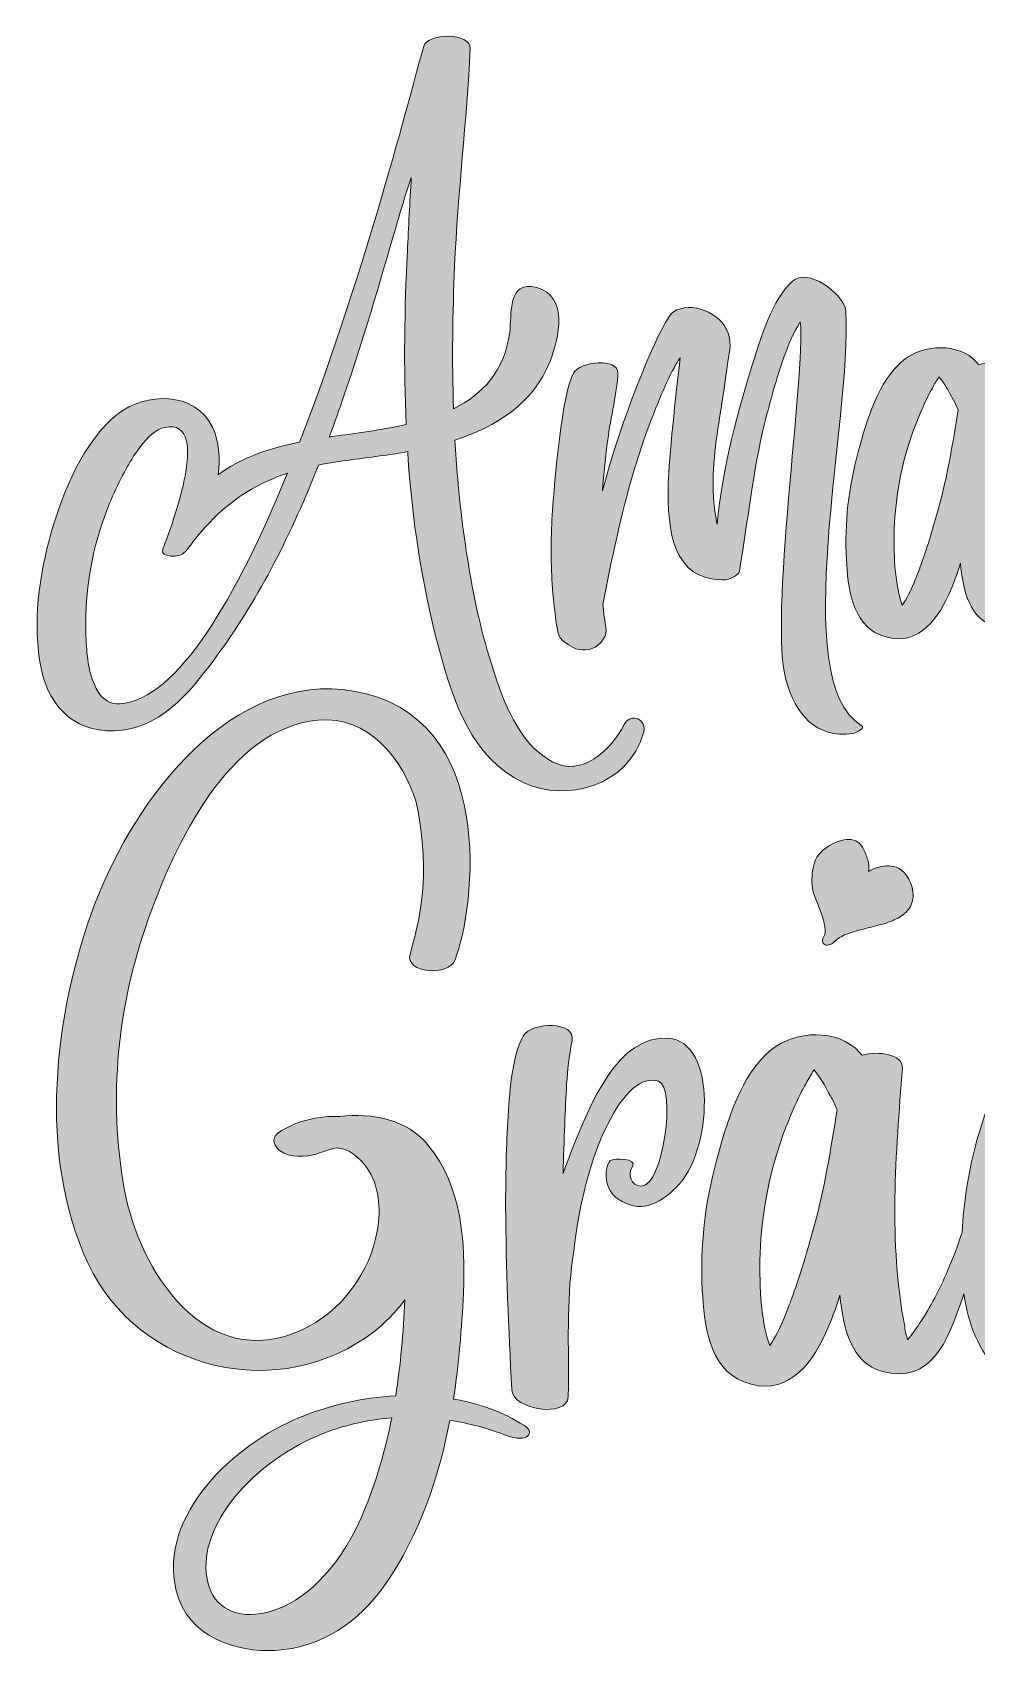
# Model space of a CAD drawing. Header units: inches. Extents: x 96 to 982, y -927 to -152.
# Drawn here: x 96 to 548, y -927 to -152 of the extents above; entities that cross this region are included whole.
import ezdxf

# ---------------------------------------------------------------- set-up
doc = ezdxf.new("R2010")
doc.units = ezdxf.units.IN
doc.header["$MEASUREMENT"] = 0
doc.layers.add('Layer 1', color=7, linetype='Continuous')

# ---------------------------------------------------------------- blocks, each defined once
blk = doc.blocks.new('block 2')
at = {"layer": 'Layer 1', "true_color": 0xffffff}
h = blk.add_hatch(color=7, dxfattribs=at)
h.dxf.hatch_style = 2
edge = h.paths.add_edge_path()
edge.add_spline(control_points=[(138.59, -485.78), (159.23, -483.34), (173.15, -464.9), (184.63, -449.27), (204.77, -421.79), (220.04, -390.78), (232.61, -358.91), (242.99, -356.83), (253.49, -355.73), (264, -354.27), (267.66, -353.78), (271.45, -353.17), (275.35, -352.44), (275.35, -352.68), (275.35, -352.92), (275.35, -353.17), (277.43, -384.79), (282.07, -416.3), (290.37, -446.95), (297.09, -471.61), (305.88, -499.45), (331.03, -510.93), (351.55, -520.33), (380.97, -512.64), (388.3, -487), (390.13, -480.89), (382.44, -476.86), (379.02, -483.09), (372.43, -495.3), (358.87, -508.49), (344.71, -500.92), (331.4, -493.84), (324.2, -479.06), (319.31, -465.63), (307.71, -433.76), (302.34, -398.96), (299.28, -365.26), (298.8, -359.15), (298.31, -353.05), (297.94, -346.94), (317.72, -340.59), (335.31, -329.6), (343.49, -309.21), (347.76, -298.34), (352.52, -277.95), (337.14, -273.92), (322.85, -270.26), (325.29, -286.74), (324.2, -295.41), (321.63, -314.09), (311.13, -325.08), (297.33, -331.92), (296.48, -309.09), (296.84, -286.38), (297.82, -263.54), (299.28, -228.87), (303.68, -194.19), (305.27, -159.51), (305.63, -151.82), (285, -152.06), (283.04, -158.41), (279.87, -168.67), (255.94, -264.64), (223.58, -347.92), (210.39, -350.61), (197.32, -354.64), (186.34, -362.21), (185.73, -362.69), (185.12, -363.18), (184.51, -363.55), (185.6, -355.73), (185.12, -347.67), (181.82, -340.71), (173.51, -323.38), (149.7, -323.99), (136.4, -334.49), (120.03, -347.55), (110.26, -371.61), (104.65, -391.14), (98.79, -411.66), (95.61, -434.86), (99.76, -456.11), (103.67, -475.89), (117.71, -488.34), (138.59, -485.78)], knot_values=[0, 0, 0, 0, 1, 1, 1, 2, 2, 2, 3, 3, 3, 4, 4, 4, 5, 5, 5, 6, 6, 6, 7, 7, 7, 8, 8, 8, 9, 9, 9, 10, 10, 10, 11, 11, 11, 12, 12, 12, 13, 13, 13, 14, 14, 14, 15, 15, 15, 16, 16, 16, 17, 17, 17, 18, 18, 18, 19, 19, 19, 20, 20, 20, 21, 21, 21, 22, 22, 22, 23, 23, 23, 24, 24, 24, 25, 25, 25, 26, 26, 26, 27, 27, 27, 28, 28, 28, 28], degree=3, periodic=1)
edge = h.paths.add_edge_path()
edge.add_spline(control_points=[(244.82, -325.7), (254.11, -299.08), (261.8, -271.85), (269.74, -244.86), (272.06, -236.92), (274.37, -229.11), (277.06, -221.29), (276.33, -233.14), (275.72, -244.98), (275.23, -256.71), (273.76, -284.3), (273.4, -311.9), (274.62, -339.49), (262.65, -342.18), (250.32, -343.65), (239.33, -345.23), (238.84, -345.23), (238.35, -345.35), (237.74, -345.48), (240.19, -338.88), (242.63, -332.29), (244.82, -325.7)], knot_values=[0, 0, 0, 0, 1, 1, 1, 2, 2, 2, 3, 3, 3, 4, 4, 4, 5, 5, 5, 6, 6, 6, 7, 7, 7, 7], degree=3, periodic=1)
edge = h.paths.add_edge_path()
edge.add_spline(control_points=[(128.7, -387.6), (131.88, -378.2), (135.78, -369.16), (140.55, -360.62), (142.74, -356.83), (150.56, -342.55), (158.98, -340.84), (183.04, -335.71), (160.21, -393.71), (158.01, -399.2), (156.3, -403.36), (166.8, -403.48), (168.51, -400.55), (169.36, -399.94), (170.83, -398.11), (172.54, -395.42), (182.92, -382.72), (193.17, -373.19), (208.8, -366.24), (211.73, -364.89), (214.67, -363.79), (217.72, -362.82), (193.54, -421.92), (165.21, -471.13), (137.49, -473.2), (133.46, -473.44), (129.07, -471.61), (126.14, -465.75), (122.23, -458.06), (121.62, -449.27), (121.25, -440.84), (120.52, -422.89), (123.09, -404.7), (128.7, -387.6)], knot_values=[0, 0, 0, 0, 1, 1, 1, 2, 2, 2, 3, 3, 3, 4, 4, 4, 5, 5, 5, 6, 6, 6, 7, 7, 7, 8, 8, 8, 9, 9, 9, 10, 10, 10, 11, 11, 11, 11], degree=3, periodic=1)
h = blk.add_hatch(color=7, dxfattribs=at)
h.dxf.hatch_style = 2
edge = h.paths.add_edge_path()
edge.add_spline(control_points=[(344.55, -415.93), (344.91, -422.16), (345.65, -428.27), (346.5, -434.37), (347.6, -441.7), (347.97, -442.55), (354.56, -446.21), (357.74, -448.05), (363.48, -447.68), (366.28, -445.24), (371.53, -440.48), (370.56, -438.89), (369.58, -432.17), (369.21, -429.97), (368.97, -427.78), (368.85, -425.58), (373, -404.21), (377.4, -382.96), (383.5, -362.21), (387.04, -350.36), (391.19, -338.64), (395.96, -327.28), (398.15, -322.15), (400.35, -316.9), (403.04, -312.14), (403.77, -310.8), (404.75, -309.09), (405.85, -307.38), (403.77, -325.33), (400.35, -356.1), (400.11, -367.46), (399.62, -391.39), (402.55, -413.37), (425.87, -413.86), (427.82, -413.86), (430.27, -413.37), (431.86, -412.15), (433.08, -411.54), (434.05, -410.68), (434.17, -409.71), (438.33, -385.89), (440.52, -362.08), (446.38, -338.52), (449.07, -328.02), (451.88, -317.51), (455.54, -307.26), (457.74, -301.03), (459.94, -295.66), (463.36, -290.41), (466.04, -314.58), (447.97, -434.13), (456.64, -462.09), (460.92, -477.96), (470.69, -489.81), (488.51, -487.37), (489.73, -487.12), (494.86, -484.8), (492.54, -483.46), (457.13, -461.84), (488.02, -337.42), (485.21, -285.28), (483.75, -276.12), (466.65, -264.4), (459.57, -270.87), (450.05, -279.42), (444.19, -298.83), (441.5, -307.26), (433.44, -332.66), (425.99, -360.13), (423.55, -387.24), (422.82, -383.94), (422.33, -380.4), (421.96, -376.98), (420.74, -362.45), (422.82, -347.92), (425.14, -333.51), (426.24, -326.18), (427.46, -318.98), (428.31, -311.65), (429.05, -305.55), (430.75, -301.76), (428.8, -295.78), (425.63, -285.77), (410.61, -280.27), (402.67, -285.52), (397.42, -289.06), (382.52, -324.47), (372.51, -357.44), (371.05, -362.08), (369.83, -366.6), (368.6, -371.24), (369.21, -363.06), (370.07, -354.88), (371.17, -346.58), (372.39, -336.93), (375.81, -322.64), (376.05, -314.83), (376.3, -307.62), (357.74, -309.09), (354.68, -314.95), (349.43, -323.38), (345.4, -368.19), (344.67, -380.64), (343.94, -392.37), (343.81, -404.21), (344.55, -415.93)], knot_values=[0, 0, 0, 0, 1, 1, 1, 2, 2, 2, 3, 3, 3, 4, 4, 4, 5, 5, 5, 6, 6, 6, 7, 7, 7, 8, 8, 8, 9, 9, 9, 10, 10, 10, 11, 11, 11, 12, 12, 12, 13, 13, 13, 14, 14, 14, 15, 15, 15, 16, 16, 16, 17, 17, 17, 18, 18, 18, 19, 19, 19, 20, 20, 20, 21, 21, 21, 22, 22, 22, 23, 23, 23, 24, 24, 24, 25, 25, 25, 26, 26, 26, 27, 27, 27, 28, 28, 28, 29, 29, 29, 30, 30, 30, 31, 31, 31, 32, 32, 32, 33, 33, 33, 34, 34, 34, 35, 35, 35, 35], degree=3, periodic=1)
h = blk.add_hatch(color=7, dxfattribs=at)
h.dxf.hatch_style = 2
edge = h.paths.add_edge_path()
edge.add_spline(control_points=[(871.5, -472.1), (871.13, -469.9), (867.59, -470.27), (866.25, -470.64), (835.36, -457.45), (858.92, -355.73), (864.42, -310.19), (865.39, -301.88), (866.13, -286.13), (862.1, -275.63), (860.51, -271.72), (848.42, -263.91), (843.05, -264.89), (834.14, -266.6), (828.4, -276.24), (824.49, -285.03), (817.65, -300.66), (811.06, -316.42), (805.93, -332.66), (800.31, -350.48), (796.53, -368.8), (792.25, -387.12), (792.13, -384.18), (791.89, -381.25), (791.76, -378.32), (790.66, -358.18), (790.66, -339.37), (792.01, -317.51), (792.5, -309.09), (776.5, -312.51), (774.79, -317.27), (771.25, -327.28), (767.83, -353.66), (767.95, -377.59), (767.97, -379.13), (768, -380.7), (768.03, -382.28), (762.49, -404.79), (752.64, -434.15), (740.61, -433.88), (734.26, -433.76), (731.58, -418.25), (730.84, -413.73), (728.03, -396.76), (729.86, -379.06), (730.47, -361.96), (730.72, -353.29), (732.19, -329.72), (731.82, -320.93), (731.82, -320.57), (731.82, -320.08), (731.82, -319.71), (737.07, -319.35), (739.27, -318.25), (739.15, -315.44), (739.02, -311.65), (730.72, -309.94), (720.22, -309.94), (709.72, -309.94), (701.17, -310.43), (701.17, -315.44), (701.17, -318.61), (705.2, -319.83), (709.47, -319.96), (709.47, -320.32), (709.35, -320.81), (709.35, -321.18), (709.35, -327.41), (708.38, -339.37), (708.13, -345.6), (708.02, -349.44), (707.88, -353.28), (707.75, -357.13), (707.67, -357.27), (707.59, -357.41), (707.54, -357.56), (701.31, -378.45), (691.42, -396.52), (680.18, -413.49), (670.66, -402.99), (657.47, -400.3), (644.89, -403.23), (646.73, -398.96), (648.44, -394.56), (649.9, -390.05), (657.11, -369.53), (663.46, -340.23), (654.91, -318.98), (647.21, -299.32), (624.5, -299.57), (610.46, -314.83), (604.36, -321.54), (592.14, -344.87), (592.14, -358.66), (592.14, -359.86), (592.74, -360.98), (593.58, -361.95), (591.08, -373.74), (587.59, -385.2), (582.76, -396.27), (579.58, -403.6), (576.04, -410.68), (571.52, -417.28), (570.18, -419.47), (568.59, -421.55), (566.88, -423.62), (566.39, -422.04), (565.91, -420.33), (565.78, -418.62), (559.19, -385.04), (562.24, -349.87), (564.81, -315.93), (565.17, -310.55), (555.65, -308.97), (548.69, -310.8), (548.32, -310.31), (548.08, -309.94), (547.71, -309.58), (539.16, -300.18), (522.31, -301.03), (512.91, -308.6), (500.58, -318.37), (494.96, -338.15), (491.05, -352.56), (486.54, -369.41), (484.46, -386.63), (485.44, -403.97), (486.17, -417.15), (487.76, -434.74), (501.92, -440.35), (518.04, -446.58), (528.3, -434.49), (534.28, -421.18), (536.48, -416.3), (538.43, -411.17), (540.02, -405.92), (541.24, -419.23), (544.78, -432.91), (556.75, -436.2), (576.41, -441.57), (582.88, -423.5), (588.13, -408.73), (593.23, -394.5), (596.68, -379.61), (599.13, -364.64), (599.45, -364.59), (599.74, -364.47), (599.96, -364.28), (599.96, -364.28), (613.39, -335.83), (621.08, -325.94), (623.04, -323.38), (627.43, -319.35), (630.49, -318.73), (633.78, -317.64), (636.23, -324.11), (636.71, -326.31), (638.67, -334.85), (638.67, -344.5), (637.93, -353.41), (636.35, -372.71), (630, -390.9), (621.94, -407.87), (618.15, -416.05), (613.76, -424.11), (609.24, -431.93), (605.7, -438.03), (599.23, -444.38), (601.55, -451.95), (603.14, -456.59), (611.19, -455.01), (613.88, -453.66), (620.72, -450.12), (625.48, -441.82), (629.63, -433.76), (634.27, -428.88), (638.91, -423.99), (644.77, -419.6), (651.98, -414.22), (657.72, -413.49), (663.7, -421.06), (665.9, -423.75), (667.61, -426.8), (668.83, -429.97), (661.26, -440.23), (653.56, -450.37), (645.99, -460.62), (633.66, -477.35), (622.3, -494.69), (612.17, -513.13), (606.92, -523.14), (601.79, -533.28), (598.01, -544.02), (595.08, -551.72), (591.9, -560.38), (593, -568.93), (594.95, -585.17), (610.34, -583.95), (620.96, -579.56), (637.32, -572.59), (651.24, -558.19), (661.75, -542.56), (673.35, -524.97), (681.53, -503.61), (686.66, -482.36), (691.3, -463.68), (695.81, -440.84), (686.53, -422.89), (685.8, -421.67), (685.19, -420.45), (684.58, -419.35), (692.83, -407.21), (700.45, -394.63), (706.96, -381.2), (706.95, -381.74), (706.92, -382.3), (706.91, -382.84), (706.3, -400.91), (704.59, -427.78), (720.83, -440.23), (724.86, -443.16), (729.5, -444.75), (734.14, -444.75), (751.79, -444.75), (762.36, -423.54), (768.95, -401.13), (770.09, -413.42), (772.61, -425.65), (778.46, -436.08), (781.02, -440.72), (792.86, -440.11), (794.08, -434.61), (800.55, -406.41), (807.76, -377.96), (815.33, -350.12), (819.12, -336.56), (823.14, -323.01), (828.64, -310.07), (831.2, -304.08), (833.77, -298.22), (837.31, -292.6), (838.04, -291.38), (839.26, -289.31), (840.61, -286.99), (840.61, -287.48), (840.61, -287.96), (840.73, -288.45), (841.1, -294.56), (841.1, -300.79), (841.1, -307.01), (824.37, -411.41), (825.1, -454.15), (837.43, -472.35), (843.17, -479.06), (851.96, -481.75), (860.63, -480.65), (865.64, -480.04), (872.36, -478.21), (871.5, -472.1)], knot_values=[0, 0, 0, 0, 1, 1, 1, 2, 2, 2, 3, 3, 3, 4, 4, 4, 5, 5, 5, 6, 6, 6, 7, 7, 7, 8, 8, 8, 9, 9, 9, 10, 10, 10, 11, 11, 11, 12, 12, 12, 13, 13, 13, 14, 14, 14, 15, 15, 15, 16, 16, 16, 17, 17, 17, 18, 18, 18, 19, 19, 19, 20, 20, 20, 21, 21, 21, 22, 22, 22, 23, 23, 23, 24, 24, 24, 25, 25, 25, 26, 26, 26, 27, 27, 27, 28, 28, 28, 29, 29, 29, 30, 30, 30, 31, 31, 31, 32, 32, 32, 33, 33, 33, 34, 34, 34, 35, 35, 35, 36, 36, 36, 37, 37, 37, 38, 38, 38, 39, 39, 39, 40, 40, 40, 41, 41, 41, 42, 42, 42, 43, 43, 43, 44, 44, 44, 45, 45, 45, 46, 46, 46, 47, 47, 47, 48, 48, 48, 49, 49, 49, 50, 50, 50, 51, 51, 51, 52, 52, 52, 53, 53, 53, 54, 54, 54, 55, 55, 55, 56, 56, 56, 57, 57, 57, 58, 58, 58, 59, 59, 59, 60, 60, 60, 61, 61, 61, 62, 62, 62, 63, 63, 63, 64, 64, 64, 65, 65, 65, 66, 66, 66, 67, 67, 67, 68, 68, 68, 69, 69, 69, 70, 70, 70, 71, 71, 71, 72, 72, 72, 73, 73, 73, 74, 74, 74, 75, 75, 75, 76, 76, 76, 77, 77, 77, 78, 78, 78, 79, 79, 79, 80, 80, 80, 81, 81, 81, 82, 82, 82, 83, 83, 83, 84, 84, 84, 85, 85, 85, 86, 86, 86, 86], degree=3, periodic=1)
edge = h.paths.add_edge_path()
edge.add_spline(control_points=[(529.52, -379.54), (527.08, -388.46), (524.51, -397.37), (521.34, -406.04), (519.99, -409.58), (516.45, -419.96), (512.18, -425.95), (510.71, -422.04), (509.86, -417.03), (509.61, -415.08), (508.51, -408.48), (508.27, -401.65), (508.27, -394.93), (508.27, -379.91), (510.47, -364.77), (514.86, -350.36), (516.82, -343.77), (519.26, -337.3), (522.19, -330.95), (523.53, -327.89), (525, -324.84), (526.59, -322.03), (527.56, -320.32), (528.54, -318.49), (529.76, -316.66), (530.49, -317.64), (531.35, -318.61), (531.96, -319.59), (533.79, -322.15), (535.14, -325.08), (536.72, -327.77), (537.58, -329.36), (538.31, -330.95), (538.92, -332.53), (536.36, -348.29), (533.91, -364.16), (529.52, -379.54)], knot_values=[0, 0, 0, 0, 1, 1, 1, 2, 2, 2, 3, 3, 3, 4, 4, 4, 5, 5, 5, 6, 6, 6, 7, 7, 7, 8, 8, 8, 9, 9, 9, 10, 10, 10, 11, 11, 11, 12, 12, 12, 12], degree=3, periodic=1)
edge = h.paths.add_edge_path()
edge.add_spline(control_points=[(610.34, -573.69), (590.68, -577.6), (607.65, -539.63), (611.44, -530.96), (625.36, -499.7), (645.26, -472.47), (665.29, -446.09), (667.24, -443.53), (669.07, -440.96), (670.9, -438.4), (671.39, -440.72), (671.64, -443.04), (671.64, -445.36), (673.22, -480.04), (644.16, -566.86), (610.34, -573.69)], knot_values=[0, 0, 0, 0, 1, 1, 1, 2, 2, 2, 3, 3, 3, 4, 4, 4, 5, 5, 5, 5], degree=3, periodic=1)
h = blk.add_hatch(color=7, dxfattribs=at)
h.dxf.hatch_style = 2
edge = h.paths.add_edge_path()
edge.add_spline(control_points=[(331.2, -818.62), (321.02, -811.98), (309.38, -808), (297.29, -805.94), (299.8, -789.14), (301.27, -772.04), (302.01, -755.24), (303.04, -730.91), (301.42, -704.38), (285.35, -684.63), (274.89, -671.81), (258.67, -669.01), (242.9, -670.63), (233.03, -670.33), (223.01, -672.54), (214.9, -677.41), (210.33, -680.06), (210.03, -683.6), (214.01, -686.99), (218.44, -690.53), (226.99, -690.09), (232, -688.46), (234.8, -687.58), (237.89, -686.4), (241.14, -685.66), (246.88, -685.81), (252.34, -690.38), (255.87, -695.39), (261.77, -703.79), (262.51, -714.85), (260.89, -724.72), (257.64, -744.92), (243.49, -764.23), (224.77, -772.78), (178.49, -794), (146.65, -744.48), (139.58, -705.27), (131.91, -662.37), (136.33, -617.27), (151.08, -576.29), (163.75, -540.92), (189.25, -485.05), (232.44, -480.93), (256.17, -478.57), (273.12, -499.5), (279.46, -520.28), (285.5, -549.91), (283.14, -569.96), (276.51, -592.95), (273.86, -602.24), (294.94, -603.71), (298.03, -595.75), (307.61, -570.69), (318.96, -479.01), (249.39, -467.07), (192.2, -457.2), (145.18, -516.75), (125.43, -569.22), (105.82, -621.25), (98.01, -689.2), (122.33, -741.09), (146.51, -792.82), (214.6, -808.45), (259.71, -773.22), (264.87, -769.09), (269.73, -764.08), (274.01, -758.48), (273.27, -774.1), (271.94, -789.43), (269.58, -804.32), (253.52, -805.2), (237.6, -809.04), (223.45, -814.78), (192.64, -827.31), (155.64, -861.21), (164.49, -897.62), (169.94, -920.03), (193.53, -927.25), (211.95, -926.22), (234.06, -924.89), (252.19, -912.51), (264.57, -894.67), (281.08, -870.65), (290.22, -843.82), (295.52, -816.11), (304.66, -817.44), (313.8, -819.94), (322.65, -823.33), (332.82, -827.17), (336.65, -822.01), (331.2, -818.62)], knot_values=[0, 0, 0, 0, 1, 1, 1, 2, 2, 2, 3, 3, 3, 4, 4, 4, 5, 5, 5, 6, 6, 6, 7, 7, 7, 8, 8, 8, 9, 9, 9, 10, 10, 10, 11, 11, 11, 12, 12, 12, 13, 13, 13, 14, 14, 14, 15, 15, 15, 16, 16, 16, 17, 17, 17, 18, 18, 18, 19, 19, 19, 20, 20, 20, 21, 21, 21, 22, 22, 22, 23, 23, 23, 24, 24, 24, 25, 25, 25, 26, 26, 26, 27, 27, 27, 28, 28, 28, 29, 29, 29, 30, 30, 30, 30], degree=3, periodic=1)
edge = h.paths.add_edge_path()
edge.add_spline(control_points=[(255.14, -857.68), (233.03, -913.1), (190.14, -918.7), (181.14, -897.92), (171.12, -874.92), (193.23, -842.64), (226.54, -826.13), (239.66, -819.65), (253.66, -815.96), (267.67, -814.93), (264.87, -829.23), (260.89, -843.53), (255.14, -857.68)], knot_values=[0, 0, 0, 0, 1, 1, 1, 2, 2, 2, 3, 3, 3, 4, 4, 4, 4], degree=3, periodic=1)
h = blk.add_hatch(color=7, dxfattribs=at)
h.dxf.hatch_style = 2
edge = h.paths.add_edge_path()
edge.add_spline(control_points=[(495.63, -547.87), (495.12, -545.96), (494.4, -544.13), (493.47, -542.34), (492.53, -540.56), (491.35, -539.37), (489.91, -538.76), (488.47, -538.15), (486.96, -537.93), (485.41, -538.09), (483.84, -538.26), (482.26, -538.66), (480.68, -539.33), (479.09, -539.99), (477.65, -540.77), (476.32, -541.62), (472.84, -543.86), (470.66, -546.76), (469.77, -550.35), (468.89, -553.92), (468.69, -557.6), (469.17, -561.37), (469.39, -562.67), (469.94, -564.41), (470.8, -566.59), (471.68, -568.79), (472.52, -571.04), (473.34, -573.37), (474.15, -575.69), (474.75, -577.88), (475.11, -579.96), (475.49, -582.04), (475.28, -583.66), (474.5, -584.81), (473.81, -585.8), (473.77, -586.75), (474.38, -587.7), (474.98, -588.64), (475.88, -588.9), (477.09, -588.5), (477.27, -588.41), (477.43, -588.35), (477.57, -588.31), (477.72, -588.27), (477.88, -588.21), (478.07, -588.13), (478.72, -587.96), (479.24, -587.63), (479.63, -587.09), (481.06, -585.6), (483.01, -584.37), (485.48, -583.43), (487.94, -582.48), (490.63, -581.65), (493.55, -580.95), (496.47, -580.24), (499.38, -579.5), (502.29, -578.71), (505.21, -577.92), (507.85, -576.9), (510.19, -575.67), (512.52, -574.44), (514.36, -572.86), (515.68, -570.89), (517, -568.93), (517.54, -566.4), (517.3, -563.27), (516.97, -560.23), (515.81, -557.41), (513.82, -554.81), (511.82, -552.21), (509.13, -550.84), (505.75, -550.7), (504.38, -550.64), (502.79, -550.85), (500.99, -551.32), (499.18, -551.79), (497.52, -552.5), (496.02, -553.45), (496.27, -551.62), (496.15, -549.77), (495.63, -547.87)], knot_values=[0, 0, 0, 0, 1, 1, 1, 2, 2, 2, 3, 3, 3, 4, 4, 4, 5, 5, 5, 6, 6, 6, 7, 7, 7, 8, 8, 8, 9, 9, 9, 10, 10, 10, 11, 11, 11, 12, 12, 12, 13, 13, 13, 14, 14, 14, 15, 15, 15, 16, 16, 16, 17, 17, 17, 18, 18, 18, 19, 19, 19, 20, 20, 20, 21, 21, 21, 22, 22, 22, 23, 23, 23, 24, 24, 24, 25, 25, 25, 26, 26, 26, 27, 27, 27, 27], degree=3, periodic=1)
h = blk.add_hatch(color=7, dxfattribs=at)
h.dxf.hatch_style = 2
edge = h.paths.add_edge_path()
edge.add_spline(control_points=[(766.96, -689.94), (764.16, -705.42), (751.04, -734.9), (747.06, -741.53), (737.77, -756.71), (723.48, -779.41), (704.46, -778.67), (682.65, -777.79), (675.87, -756.56), (674.39, -735.04), (675.57, -735.19), (676.75, -735.48), (677.93, -735.48), (695.17, -736.96), (707.7, -725.02), (715.96, -711.16), (728.93, -689.35), (750.75, -620.07), (705.35, -620.22), (665.11, -620.37), (648.89, -676.52), (647.12, -708.22), (646.72, -714.97), (646.46, -722.15), (646.63, -729.4), (620.38, -807.67), (583.98, -785.26), (578.28, -778.52), (569.73, -768.35), (568.84, -758.18), (568.26, -745.36), (566.93, -719.12), (570.32, -690.97), (581.23, -666.94), (583.58, -661.49), (586.24, -655.89), (589.77, -651.17), (594.64, -644.69), (594.64, -648.08), (597.14, -654.86), (602.45, -669.6), (599.06, -683.45), (599.36, -698.34), (599.36, -707.33), (622.79, -701.29), (624.12, -694.51), (625.74, -685.52), (629.87, -657.22), (619.4, -642.48), (610.11, -629.5), (590.66, -627.59), (577.25, -634.81), (559.85, -644.1), (551.89, -667.09), (547.18, -684.78), (543.67, -698.18), (541.57, -712.09), (540.85, -726), (538.83, -732.25), (536.55, -738.41), (533.9, -744.48), (530.07, -753.32), (525.79, -761.87), (520.34, -769.83), (518.72, -772.48), (516.8, -774.99), (514.74, -777.49), (514.15, -775.58), (513.56, -773.51), (513.41, -771.45), (505.45, -730.91), (509.13, -688.46), (512.23, -647.49), (512.67, -641), (501.18, -639.09), (492.78, -641.3), (492.33, -640.71), (492.04, -640.26), (491.6, -639.82), (481.28, -628.47), (460.94, -629.5), (449.59, -638.64), (434.7, -650.44), (427.92, -674.31), (423.2, -691.71), (417.75, -712.05), (415.24, -732.83), (416.42, -753.76), (417.31, -769.68), (419.22, -790.91), (436.32, -797.69), (455.78, -805.2), (468.16, -790.61), (475.38, -774.54), (478.03, -768.65), (480.39, -762.46), (482.31, -756.12), (483.78, -772.19), (488.06, -788.69), (502.5, -792.68), (526.23, -799.16), (534.05, -777.35), (540.38, -759.51), (540.85, -758.22), (541.25, -756.92), (541.69, -755.62), (543.65, -769.61), (548.63, -783.21), (559.11, -793.12), (570.46, -804.02), (590.96, -806.38), (606.14, -803.43), (624.06, -799.94), (639.31, -781), (649.21, -753.25), (650.4, -758.79), (652.05, -764.13), (654.35, -769.09), (663.04, -787.66), (681.62, -796.51), (701.52, -795.03), (722.59, -793.56), (740.57, -774.1), (752.51, -748.9), (761.95, -729.29), (770.5, -705.86), (774.18, -690.09), (775.51, -684.34), (767.99, -683.89), (766.96, -689.94)], knot_values=[0, 0, 0, 0, 1, 1, 1, 2, 2, 2, 3, 3, 3, 4, 4, 4, 5, 5, 5, 6, 6, 6, 7, 7, 7, 8, 8, 8, 9, 9, 9, 10, 10, 10, 11, 11, 11, 12, 12, 12, 13, 13, 13, 14, 14, 14, 15, 15, 15, 16, 16, 16, 17, 17, 17, 18, 18, 18, 19, 19, 19, 20, 20, 20, 21, 21, 21, 22, 22, 22, 23, 23, 23, 24, 24, 24, 25, 25, 25, 26, 26, 26, 27, 27, 27, 28, 28, 28, 29, 29, 29, 30, 30, 30, 31, 31, 31, 32, 32, 32, 33, 33, 33, 34, 34, 34, 35, 35, 35, 36, 36, 36, 37, 37, 37, 38, 38, 38, 39, 39, 39, 40, 40, 40, 41, 41, 41, 42, 42, 42, 43, 43, 43, 43], degree=3, periodic=1)
edge = h.paths.add_edge_path()
edge.add_spline(control_points=[(469.63, -724.28), (466.68, -735.04), (463.59, -745.8), (459.76, -756.27), (458.14, -760.54), (453.86, -773.07), (448.7, -780.29), (446.93, -775.58), (445.9, -769.53), (445.61, -767.17), (444.28, -759.21), (443.99, -750.96), (443.99, -742.85), (443.99, -724.72), (446.64, -706.45), (451.95, -689.05), (454.3, -681.09), (457.25, -673.28), (460.79, -665.62), (462.41, -661.93), (464.18, -658.25), (466.1, -654.86), (467.28, -652.79), (468.45, -650.58), (469.93, -648.37), (470.81, -649.55), (471.85, -650.73), (472.58, -651.91), (474.79, -655), (476.41, -658.54), (478.33, -661.79), (479.36, -663.7), (480.25, -665.62), (480.98, -667.53), (477.89, -686.55), (474.94, -705.71), (469.63, -724.28)], knot_values=[0, 0, 0, 0, 1, 1, 1, 2, 2, 2, 3, 3, 3, 4, 4, 4, 5, 5, 5, 6, 6, 6, 7, 7, 7, 8, 8, 8, 9, 9, 9, 10, 10, 10, 11, 11, 11, 12, 12, 12, 12], degree=3, periodic=1)
edge = h.paths.add_edge_path()
edge.add_spline(control_points=[(675.87, -694.8), (679.99, -652.79), (699.89, -627), (708.74, -632.16), (715.81, -636.14), (715.96, -649.99), (715.81, -656.77), (715.52, -674.46), (710.06, -692.15), (701.37, -707.63), (696.8, -715.59), (687.81, -731.06), (676.02, -725.17), (675.28, -724.87), (674.69, -724.43), (674.1, -723.99), (674.1, -712.05), (675.28, -701.14), (675.87, -694.8)], knot_values=[0, 0, 0, 0, 1, 1, 1, 2, 2, 2, 3, 3, 3, 4, 4, 4, 5, 5, 5, 6, 6, 6, 6], degree=3, periodic=1)
h = blk.add_hatch(color=7, dxfattribs=at)
h.dxf.hatch_style = 2
edge = h.paths.add_edge_path()
edge.add_spline(control_points=[(399.91, -633.19), (376.03, -631.86), (363.06, -663.41), (353.03, -689.2), (351.85, -692.15), (350.82, -694.95), (349.79, -697.9), (349.94, -690.09), (350.23, -682.13), (350.53, -674.46), (351.26, -660.9), (351.12, -649.55), (354.06, -634.37), (355.98, -624.94), (334.75, -625.23), (330.63, -632.16), (325.91, -640.26), (324.14, -657.22), (323.4, -670.33), (322.52, -684.78), (322.23, -699.52), (322.23, -713.96), (322.37, -743.15), (323.7, -772.19), (325.17, -801.37), (325.62, -811.25), (351.85, -814.93), (352.15, -804.91), (352.15, -803.58), (352.3, -802.11), (352.3, -800.78), (352.3, -800.78), (352.44, -800.78), (352.44, -800.78), (352.44, -800.04), (352.3, -799.01), (352.3, -798.13), (352.44, -777.64), (351.41, -754.94), (354.95, -735.34), (359.81, -686.99), (379.71, -648.08), (395.48, -653.83), (403.88, -656.92), (397.84, -703.65), (387.38, -703.94), (382.07, -704.09), (380.6, -698.19), (382.95, -694.66), (385.76, -690.53), (373.96, -690.67), (372.34, -691.71), (368.95, -696.13), (369.54, -705.86), (376.17, -710.28), (386.2, -717.06), (395.19, -713.37), (404.18, -704.38), (421.13, -687.73), (423.93, -634.52), (399.91, -633.19)], knot_values=[0, 0, 0, 0, 1, 1, 1, 2, 2, 2, 3, 3, 3, 4, 4, 4, 5, 5, 5, 6, 6, 6, 7, 7, 7, 8, 8, 8, 9, 9, 9, 10, 10, 10, 11, 11, 11, 12, 12, 12, 13, 13, 13, 14, 14, 14, 15, 15, 15, 16, 16, 16, 17, 17, 17, 18, 18, 18, 19, 19, 19, 20, 20, 20, 20], degree=3, periodic=1)
at = {"layer": 'Layer 1', "lineweight": 0}
for points, knots in [([(138.59, -485.78), (159.23, -483.34), (173.15, -464.9), (184.63, -449.27), (204.77, -421.79), (220.04, -390.78), (232.61, -358.91), (242.99, -356.83), (253.49, -355.73), (264, -354.27), (267.66, -353.78), (271.45, -353.17), (275.35, -352.44), (275.35, -352.68), (275.35, -352.92), (275.35, -353.17), (277.43, -384.79), (282.07, -416.3), (290.37, -446.95), (297.09, -471.61), (305.88, -499.45), (331.03, -510.93), (351.55, -520.33), (380.97, -512.64), (388.3, -487), (390.13, -480.89), (382.44, -476.86), (379.02, -483.09), (372.43, -495.3), (358.87, -508.49), (344.71, -500.92), (331.4, -493.84), (324.2, -479.06), (319.31, -465.63), (307.71, -433.76), (302.34, -398.96), (299.28, -365.26), (298.8, -359.15), (298.31, -353.05), (297.94, -346.94), (317.72, -340.59), (335.31, -329.6), (343.49, -309.21), (347.76, -298.34), (352.52, -277.95), (337.14, -273.92), (322.85, -270.26), (325.29, -286.74), (324.2, -295.41), (321.63, -314.09), (311.13, -325.08), (297.33, -331.92), (296.48, -309.09), (296.84, -286.38), (297.82, -263.54), (299.28, -228.87), (303.68, -194.19), (305.27, -159.51), (305.63, -151.82), (285, -152.06), (283.04, -158.41), (279.87, -168.67), (255.94, -264.64), (223.58, -347.92), (210.39, -350.61), (197.32, -354.64), (186.34, -362.21), (185.73, -362.69), (185.12, -363.18), (184.51, -363.55), (185.6, -355.73), (185.12, -347.67), (181.82, -340.71), (173.51, -323.38), (149.7, -323.99), (136.4, -334.49), (120.03, -347.55), (110.26, -371.61), (104.65, -391.14), (98.79, -411.66), (95.61, -434.86), (99.76, -456.11), (103.67, -475.89), (117.71, -488.34), (138.59, -485.78)], [0, 0, 0, 0, 1, 1, 1, 2, 2, 2, 3, 3, 3, 4, 4, 4, 5, 5, 5, 6, 6, 6, 7, 7, 7, 8, 8, 8, 9, 9, 9, 10, 10, 10, 11, 11, 11, 12, 12, 12, 13, 13, 13, 14, 14, 14, 15, 15, 15, 16, 16, 16, 17, 17, 17, 18, 18, 18, 19, 19, 19, 20, 20, 20, 21, 21, 21, 22, 22, 22, 23, 23, 23, 24, 24, 24, 25, 25, 25, 26, 26, 26, 27, 27, 27, 28, 28, 28, 28]), ([(244.82, -325.7), (254.11, -299.08), (261.8, -271.85), (269.74, -244.86), (272.06, -236.92), (274.37, -229.11), (277.06, -221.29), (276.33, -233.14), (275.72, -244.98), (275.23, -256.71), (273.76, -284.3), (273.4, -311.9), (274.62, -339.49), (262.65, -342.18), (250.32, -343.65), (239.33, -345.23), (238.84, -345.23), (238.35, -345.35), (237.74, -345.48), (240.19, -338.88), (242.63, -332.29), (244.82, -325.7)], [0, 0, 0, 0, 1, 1, 1, 2, 2, 2, 3, 3, 3, 4, 4, 4, 5, 5, 5, 6, 6, 6, 7, 7, 7, 7]), ([(344.55, -415.93), (344.91, -422.16), (345.65, -428.27), (346.5, -434.37), (347.6, -441.7), (347.97, -442.55), (354.56, -446.21), (357.74, -448.05), (363.48, -447.68), (366.28, -445.24), (371.53, -440.48), (370.56, -438.89), (369.58, -432.17), (369.21, -429.97), (368.97, -427.78), (368.85, -425.58), (373, -404.21), (377.4, -382.96), (383.5, -362.21), (387.04, -350.36), (391.19, -338.64), (395.96, -327.28), (398.15, -322.15), (400.35, -316.9), (403.04, -312.14), (403.77, -310.8), (404.75, -309.09), (405.85, -307.38), (403.77, -325.33), (400.35, -356.1), (400.11, -367.46), (399.62, -391.39), (402.55, -413.37), (425.87, -413.86), (427.82, -413.86), (430.27, -413.37), (431.86, -412.15), (433.08, -411.54), (434.05, -410.68), (434.17, -409.71), (438.33, -385.89), (440.52, -362.08), (446.38, -338.52), (449.07, -328.02), (451.88, -317.51), (455.54, -307.26), (457.74, -301.03), (459.94, -295.66), (463.36, -290.41), (466.04, -314.58), (447.97, -434.13), (456.64, -462.09), (460.92, -477.96), (470.69, -489.81), (488.51, -487.37), (489.73, -487.12), (494.86, -484.8), (492.54, -483.46), (457.13, -461.84), (488.02, -337.42), (485.21, -285.28), (483.75, -276.12), (466.65, -264.4), (459.57, -270.87), (450.05, -279.42), (444.19, -298.83), (441.5, -307.26), (433.44, -332.66), (425.99, -360.13), (423.55, -387.24), (422.82, -383.94), (422.33, -380.4), (421.96, -376.98), (420.74, -362.45), (422.82, -347.92), (425.14, -333.51), (426.24, -326.18), (427.46, -318.98), (428.31, -311.65), (429.05, -305.55), (430.75, -301.76), (428.8, -295.78), (425.63, -285.77), (410.61, -280.27), (402.67, -285.52), (397.42, -289.06), (382.52, -324.47), (372.51, -357.44), (371.05, -362.08), (369.83, -366.6), (368.6, -371.24), (369.21, -363.06), (370.07, -354.88), (371.17, -346.58), (372.39, -336.93), (375.81, -322.64), (376.05, -314.83), (376.3, -307.62), (357.74, -309.09), (354.68, -314.95), (349.43, -323.38), (345.4, -368.19), (344.67, -380.64), (343.94, -392.37), (343.81, -404.21), (344.55, -415.93)], [0, 0, 0, 0, 1, 1, 1, 2, 2, 2, 3, 3, 3, 4, 4, 4, 5, 5, 5, 6, 6, 6, 7, 7, 7, 8, 8, 8, 9, 9, 9, 10, 10, 10, 11, 11, 11, 12, 12, 12, 13, 13, 13, 14, 14, 14, 15, 15, 15, 16, 16, 16, 17, 17, 17, 18, 18, 18, 19, 19, 19, 20, 20, 20, 21, 21, 21, 22, 22, 22, 23, 23, 23, 24, 24, 24, 25, 25, 25, 26, 26, 26, 27, 27, 27, 28, 28, 28, 29, 29, 29, 30, 30, 30, 31, 31, 31, 32, 32, 32, 33, 33, 33, 34, 34, 34, 35, 35, 35, 35]), ([(871.5, -472.1), (871.13, -469.9), (867.59, -470.27), (866.25, -470.64), (835.36, -457.45), (858.92, -355.73), (864.42, -310.19), (865.39, -301.88), (866.13, -286.13), (862.1, -275.63), (860.51, -271.72), (848.42, -263.91), (843.05, -264.89), (834.14, -266.6), (828.4, -276.24), (824.49, -285.03), (817.65, -300.66), (811.06, -316.42), (805.93, -332.66), (800.31, -350.48), (796.53, -368.8), (792.25, -387.12), (792.13, -384.18), (791.89, -381.25), (791.76, -378.32), (790.66, -358.18), (790.66, -339.37), (792.01, -317.51), (792.5, -309.09), (776.5, -312.51), (774.79, -317.27), (771.25, -327.28), (767.83, -353.66), (767.95, -377.59), (767.97, -379.13), (768, -380.7), (768.03, -382.28), (762.49, -404.79), (752.64, -434.15), (740.61, -433.88), (734.26, -433.76), (731.58, -418.25), (730.84, -413.73), (728.03, -396.76), (729.86, -379.06), (730.47, -361.96), (730.72, -353.29), (732.19, -329.72), (731.82, -320.93), (731.82, -320.57), (731.82, -320.08), (731.82, -319.71), (737.07, -319.35), (739.27, -318.25), (739.15, -315.44), (739.02, -311.65), (730.72, -309.94), (720.22, -309.94), (709.72, -309.94), (701.17, -310.43), (701.17, -315.44), (701.17, -318.61), (705.2, -319.83), (709.47, -319.96), (709.47, -320.32), (709.35, -320.81), (709.35, -321.18), (709.35, -327.41), (708.38, -339.37), (708.13, -345.6), (708.02, -349.44), (707.88, -353.28), (707.75, -357.13), (707.67, -357.27), (707.59, -357.41), (707.54, -357.56), (701.31, -378.45), (691.42, -396.52), (680.18, -413.49), (670.66, -402.99), (657.47, -400.3), (644.89, -403.23), (646.73, -398.96), (648.44, -394.56), (649.9, -390.05), (657.11, -369.53), (663.46, -340.23), (654.91, -318.98), (647.21, -299.32), (624.5, -299.57), (610.46, -314.83), (604.36, -321.54), (592.14, -344.87), (592.14, -358.66), (592.14, -359.86), (592.74, -360.98), (593.58, -361.95), (591.08, -373.74), (587.59, -385.2), (582.76, -396.27), (579.58, -403.6), (576.04, -410.68), (571.52, -417.28), (570.18, -419.47), (568.59, -421.55), (566.88, -423.62), (566.39, -422.04), (565.91, -420.33), (565.78, -418.62), (559.19, -385.04), (562.24, -349.87), (564.81, -315.93), (565.17, -310.55), (555.65, -308.97), (548.69, -310.8), (548.32, -310.31), (548.08, -309.94), (547.71, -309.58), (539.16, -300.18), (522.31, -301.03), (512.91, -308.6), (500.58, -318.37), (494.96, -338.15), (491.05, -352.56), (486.54, -369.41), (484.46, -386.63), (485.44, -403.97), (486.17, -417.15), (487.76, -434.74), (501.92, -440.35), (518.04, -446.58), (528.3, -434.49), (534.28, -421.18), (536.48, -416.3), (538.43, -411.17), (540.02, -405.92), (541.24, -419.23), (544.78, -432.91), (556.75, -436.2), (576.41, -441.57), (582.88, -423.5), (588.13, -408.73), (593.23, -394.5), (596.68, -379.61), (599.13, -364.64), (599.45, -364.59), (599.74, -364.47), (599.96, -364.28), (599.96, -364.28), (613.39, -335.83), (621.08, -325.94), (623.04, -323.38), (627.43, -319.35), (630.49, -318.73), (633.78, -317.64), (636.23, -324.11), (636.71, -326.31), (638.67, -334.85), (638.67, -344.5), (637.93, -353.41), (636.35, -372.71), (630, -390.9), (621.94, -407.87), (618.15, -416.05), (613.76, -424.11), (609.24, -431.93), (605.7, -438.03), (599.23, -444.38), (601.55, -451.95), (603.14, -456.59), (611.19, -455.01), (613.88, -453.66), (620.72, -450.12), (625.48, -441.82), (629.63, -433.76), (634.27, -428.88), (638.91, -423.99), (644.77, -419.6), (651.98, -414.22), (657.72, -413.49), (663.7, -421.06), (665.9, -423.75), (667.61, -426.8), (668.83, -429.97), (661.26, -440.23), (653.56, -450.37), (645.99, -460.62), (633.66, -477.35), (622.3, -494.69), (612.17, -513.13), (606.92, -523.14), (601.79, -533.28), (598.01, -544.02), (595.08, -551.72), (591.9, -560.38), (593, -568.93), (594.95, -585.17), (610.34, -583.95), (620.96, -579.56), (637.32, -572.59), (651.24, -558.19), (661.75, -542.56), (673.35, -524.97), (681.53, -503.61), (686.66, -482.36), (691.3, -463.68), (695.81, -440.84), (686.53, -422.89), (685.8, -421.67), (685.19, -420.45), (684.58, -419.35), (692.83, -407.21), (700.45, -394.63), (706.96, -381.2), (706.95, -381.74), (706.92, -382.3), (706.91, -382.84), (706.3, -400.91), (704.59, -427.78), (720.83, -440.23), (724.86, -443.16), (729.5, -444.75), (734.14, -444.75), (751.79, -444.75), (762.36, -423.54), (768.95, -401.13), (770.09, -413.42), (772.61, -425.65), (778.46, -436.08), (781.02, -440.72), (792.86, -440.11), (794.08, -434.61), (800.55, -406.41), (807.76, -377.96), (815.33, -350.12), (819.12, -336.56), (823.14, -323.01), (828.64, -310.07), (831.2, -304.08), (833.77, -298.22), (837.31, -292.6), (838.04, -291.38), (839.26, -289.31), (840.61, -286.99), (840.61, -287.48), (840.61, -287.96), (840.73, -288.45), (841.1, -294.56), (841.1, -300.79), (841.1, -307.01), (824.37, -411.41), (825.1, -454.15), (837.43, -472.35), (843.17, -479.06), (851.96, -481.75), (860.63, -480.65), (865.64, -480.04), (872.36, -478.21), (871.5, -472.1)], [0, 0, 0, 0, 1, 1, 1, 2, 2, 2, 3, 3, 3, 4, 4, 4, 5, 5, 5, 6, 6, 6, 7, 7, 7, 8, 8, 8, 9, 9, 9, 10, 10, 10, 11, 11, 11, 12, 12, 12, 13, 13, 13, 14, 14, 14, 15, 15, 15, 16, 16, 16, 17, 17, 17, 18, 18, 18, 19, 19, 19, 20, 20, 20, 21, 21, 21, 22, 22, 22, 23, 23, 23, 24, 24, 24, 25, 25, 25, 26, 26, 26, 27, 27, 27, 28, 28, 28, 29, 29, 29, 30, 30, 30, 31, 31, 31, 32, 32, 32, 33, 33, 33, 34, 34, 34, 35, 35, 35, 36, 36, 36, 37, 37, 37, 38, 38, 38, 39, 39, 39, 40, 40, 40, 41, 41, 41, 42, 42, 42, 43, 43, 43, 44, 44, 44, 45, 45, 45, 46, 46, 46, 47, 47, 47, 48, 48, 48, 49, 49, 49, 50, 50, 50, 51, 51, 51, 52, 52, 52, 53, 53, 53, 54, 54, 54, 55, 55, 55, 56, 56, 56, 57, 57, 57, 58, 58, 58, 59, 59, 59, 60, 60, 60, 61, 61, 61, 62, 62, 62, 63, 63, 63, 64, 64, 64, 65, 65, 65, 66, 66, 66, 67, 67, 67, 68, 68, 68, 69, 69, 69, 70, 70, 70, 71, 71, 71, 72, 72, 72, 73, 73, 73, 74, 74, 74, 75, 75, 75, 76, 76, 76, 77, 77, 77, 78, 78, 78, 79, 79, 79, 80, 80, 80, 81, 81, 81, 82, 82, 82, 83, 83, 83, 84, 84, 84, 85, 85, 85, 86, 86, 86, 86]), ([(529.52, -379.54), (527.08, -388.46), (524.51, -397.37), (521.34, -406.04), (519.99, -409.58), (516.45, -419.96), (512.18, -425.95), (510.71, -422.04), (509.86, -417.03), (509.61, -415.08), (508.51, -408.48), (508.27, -401.65), (508.27, -394.93), (508.27, -379.91), (510.47, -364.77), (514.86, -350.36), (516.82, -343.77), (519.26, -337.3), (522.19, -330.95), (523.53, -327.89), (525, -324.84), (526.59, -322.03), (527.56, -320.32), (528.54, -318.49), (529.76, -316.66), (530.49, -317.64), (531.35, -318.61), (531.96, -319.59), (533.79, -322.15), (535.14, -325.08), (536.72, -327.77), (537.58, -329.36), (538.31, -330.95), (538.92, -332.53), (536.36, -348.29), (533.91, -364.16), (529.52, -379.54)], [0, 0, 0, 0, 1, 1, 1, 2, 2, 2, 3, 3, 3, 4, 4, 4, 5, 5, 5, 6, 6, 6, 7, 7, 7, 8, 8, 8, 9, 9, 9, 10, 10, 10, 11, 11, 11, 12, 12, 12, 12]), ([(128.7, -387.6), (131.88, -378.2), (135.78, -369.16), (140.55, -360.62), (142.74, -356.83), (150.56, -342.55), (158.98, -340.84), (183.04, -335.71), (160.21, -393.71), (158.01, -399.2), (156.3, -403.36), (166.8, -403.48), (168.51, -400.55), (169.36, -399.94), (170.83, -398.11), (172.54, -395.42), (182.92, -382.72), (193.17, -373.19), (208.8, -366.24), (211.73, -364.89), (214.67, -363.79), (217.72, -362.82), (193.54, -421.92), (165.21, -471.13), (137.49, -473.2), (133.46, -473.44), (129.07, -471.61), (126.14, -465.75), (122.23, -458.06), (121.62, -449.27), (121.25, -440.84), (120.52, -422.89), (123.09, -404.7), (128.7, -387.6)], [0, 0, 0, 0, 1, 1, 1, 2, 2, 2, 3, 3, 3, 4, 4, 4, 5, 5, 5, 6, 6, 6, 7, 7, 7, 8, 8, 8, 9, 9, 9, 10, 10, 10, 11, 11, 11, 11]), ([(331.2, -818.62), (321.02, -811.98), (309.38, -808), (297.29, -805.94), (299.8, -789.14), (301.27, -772.04), (302.01, -755.24), (303.04, -730.91), (301.42, -704.38), (285.35, -684.63), (274.89, -671.81), (258.67, -669.01), (242.9, -670.63), (233.03, -670.33), (223.01, -672.54), (214.9, -677.41), (210.33, -680.06), (210.03, -683.6), (214.01, -686.99), (218.44, -690.53), (226.99, -690.09), (232, -688.46), (234.8, -687.58), (237.89, -686.4), (241.14, -685.66), (246.88, -685.81), (252.34, -690.38), (255.87, -695.39), (261.77, -703.79), (262.51, -714.85), (260.89, -724.72), (257.64, -744.92), (243.49, -764.23), (224.77, -772.78), (178.49, -794), (146.65, -744.48), (139.58, -705.27), (131.91, -662.37), (136.33, -617.27), (151.08, -576.29), (163.75, -540.92), (189.25, -485.05), (232.44, -480.93), (256.17, -478.57), (273.12, -499.5), (279.46, -520.28), (285.5, -549.91), (283.14, -569.96), (276.51, -592.95), (273.86, -602.24), (294.94, -603.71), (298.03, -595.75), (307.61, -570.69), (318.96, -479.01), (249.39, -467.07), (192.2, -457.2), (145.18, -516.75), (125.43, -569.22), (105.82, -621.25), (98.01, -689.2), (122.33, -741.09), (146.51, -792.82), (214.6, -808.45), (259.71, -773.22), (264.87, -769.09), (269.73, -764.08), (274.01, -758.48), (273.27, -774.1), (271.94, -789.43), (269.58, -804.32), (253.52, -805.2), (237.6, -809.04), (223.45, -814.78), (192.64, -827.31), (155.64, -861.21), (164.49, -897.62), (169.94, -920.03), (193.53, -927.25), (211.95, -926.22), (234.06, -924.89), (252.19, -912.51), (264.57, -894.67), (281.08, -870.65), (290.22, -843.82), (295.52, -816.11), (304.66, -817.44), (313.8, -819.94), (322.65, -823.33), (332.82, -827.17), (336.65, -822.01), (331.2, -818.62)], [0, 0, 0, 0, 1, 1, 1, 2, 2, 2, 3, 3, 3, 4, 4, 4, 5, 5, 5, 6, 6, 6, 7, 7, 7, 8, 8, 8, 9, 9, 9, 10, 10, 10, 11, 11, 11, 12, 12, 12, 13, 13, 13, 14, 14, 14, 15, 15, 15, 16, 16, 16, 17, 17, 17, 18, 18, 18, 19, 19, 19, 20, 20, 20, 21, 21, 21, 22, 22, 22, 23, 23, 23, 24, 24, 24, 25, 25, 25, 26, 26, 26, 27, 27, 27, 28, 28, 28, 29, 29, 29, 30, 30, 30, 30]), ([(495.63, -547.87), (495.12, -545.96), (494.4, -544.13), (493.47, -542.34), (492.53, -540.56), (491.35, -539.37), (489.91, -538.76), (488.47, -538.15), (486.96, -537.93), (485.41, -538.09), (483.84, -538.26), (482.26, -538.66), (480.68, -539.33), (479.09, -539.99), (477.65, -540.77), (476.32, -541.62), (472.84, -543.86), (470.66, -546.76), (469.77, -550.35), (468.89, -553.92), (468.69, -557.6), (469.17, -561.37), (469.39, -562.67), (469.94, -564.41), (470.8, -566.59), (471.68, -568.79), (472.52, -571.04), (473.34, -573.37), (474.15, -575.69), (474.75, -577.88), (475.11, -579.96), (475.49, -582.04), (475.28, -583.66), (474.5, -584.81), (473.81, -585.8), (473.77, -586.75), (474.38, -587.7), (474.98, -588.64), (475.88, -588.9), (477.09, -588.5), (477.27, -588.41), (477.43, -588.35), (477.57, -588.31), (477.72, -588.27), (477.88, -588.21), (478.07, -588.13), (478.72, -587.96), (479.24, -587.63), (479.63, -587.09), (481.06, -585.6), (483.01, -584.37), (485.48, -583.43), (487.94, -582.48), (490.63, -581.65), (493.55, -580.95), (496.47, -580.24), (499.38, -579.5), (502.29, -578.71), (505.21, -577.92), (507.85, -576.9), (510.19, -575.67), (512.52, -574.44), (514.36, -572.86), (515.68, -570.89), (517, -568.93), (517.54, -566.4), (517.3, -563.27), (516.97, -560.23), (515.81, -557.41), (513.82, -554.81), (511.82, -552.21), (509.13, -550.84), (505.75, -550.7), (504.38, -550.64), (502.79, -550.85), (500.99, -551.32), (499.18, -551.79), (497.52, -552.5), (496.02, -553.45), (496.27, -551.62), (496.15, -549.77), (495.63, -547.87)], [0, 0, 0, 0, 1, 1, 1, 2, 2, 2, 3, 3, 3, 4, 4, 4, 5, 5, 5, 6, 6, 6, 7, 7, 7, 8, 8, 8, 9, 9, 9, 10, 10, 10, 11, 11, 11, 12, 12, 12, 13, 13, 13, 14, 14, 14, 15, 15, 15, 16, 16, 16, 17, 17, 17, 18, 18, 18, 19, 19, 19, 20, 20, 20, 21, 21, 21, 22, 22, 22, 23, 23, 23, 24, 24, 24, 25, 25, 25, 26, 26, 26, 27, 27, 27, 27]), ([(766.96, -689.94), (764.16, -705.42), (751.04, -734.9), (747.06, -741.53), (737.77, -756.71), (723.48, -779.41), (704.46, -778.67), (682.65, -777.79), (675.87, -756.56), (674.39, -735.04), (675.57, -735.19), (676.75, -735.48), (677.93, -735.48), (695.17, -736.96), (707.7, -725.02), (715.96, -711.16), (728.93, -689.35), (750.75, -620.07), (705.35, -620.22), (665.11, -620.37), (648.89, -676.52), (647.12, -708.22), (646.72, -714.97), (646.46, -722.15), (646.63, -729.4), (620.38, -807.67), (583.98, -785.26), (578.28, -778.52), (569.73, -768.35), (568.84, -758.18), (568.26, -745.36), (566.93, -719.12), (570.32, -690.97), (581.23, -666.94), (583.58, -661.49), (586.24, -655.89), (589.77, -651.17), (594.64, -644.69), (594.64, -648.08), (597.14, -654.86), (602.45, -669.6), (599.06, -683.45), (599.36, -698.34), (599.36, -707.33), (622.79, -701.29), (624.12, -694.51), (625.74, -685.52), (629.87, -657.22), (619.4, -642.48), (610.11, -629.5), (590.66, -627.59), (577.25, -634.81), (559.85, -644.1), (551.89, -667.09), (547.18, -684.78), (543.67, -698.18), (541.57, -712.09), (540.85, -726), (538.83, -732.25), (536.55, -738.41), (533.9, -744.48), (530.07, -753.32), (525.79, -761.87), (520.34, -769.83), (518.72, -772.48), (516.8, -774.99), (514.74, -777.49), (514.15, -775.58), (513.56, -773.51), (513.41, -771.45), (505.45, -730.91), (509.13, -688.46), (512.23, -647.49), (512.67, -641), (501.18, -639.09), (492.78, -641.3), (492.33, -640.71), (492.04, -640.26), (491.6, -639.82), (481.28, -628.47), (460.94, -629.5), (449.59, -638.64), (434.7, -650.44), (427.92, -674.31), (423.2, -691.71), (417.75, -712.05), (415.24, -732.83), (416.42, -753.76), (417.31, -769.68), (419.22, -790.91), (436.32, -797.69), (455.78, -805.2), (468.16, -790.61), (475.38, -774.54), (478.03, -768.65), (480.39, -762.46), (482.31, -756.12), (483.78, -772.19), (488.06, -788.69), (502.5, -792.68), (526.23, -799.16), (534.05, -777.35), (540.38, -759.51), (540.85, -758.22), (541.25, -756.92), (541.69, -755.62), (543.65, -769.61), (548.63, -783.21), (559.11, -793.12), (570.46, -804.02), (590.96, -806.38), (606.14, -803.43), (624.06, -799.94), (639.31, -781), (649.21, -753.25), (650.4, -758.79), (652.05, -764.13), (654.35, -769.09), (663.04, -787.66), (681.62, -796.51), (701.52, -795.03), (722.59, -793.56), (740.57, -774.1), (752.51, -748.9), (761.95, -729.29), (770.5, -705.86), (774.18, -690.09), (775.51, -684.34), (767.99, -683.89), (766.96, -689.94)], [0, 0, 0, 0, 1, 1, 1, 2, 2, 2, 3, 3, 3, 4, 4, 4, 5, 5, 5, 6, 6, 6, 7, 7, 7, 8, 8, 8, 9, 9, 9, 10, 10, 10, 11, 11, 11, 12, 12, 12, 13, 13, 13, 14, 14, 14, 15, 15, 15, 16, 16, 16, 17, 17, 17, 18, 18, 18, 19, 19, 19, 20, 20, 20, 21, 21, 21, 22, 22, 22, 23, 23, 23, 24, 24, 24, 25, 25, 25, 26, 26, 26, 27, 27, 27, 28, 28, 28, 29, 29, 29, 30, 30, 30, 31, 31, 31, 32, 32, 32, 33, 33, 33, 34, 34, 34, 35, 35, 35, 36, 36, 36, 37, 37, 37, 38, 38, 38, 39, 39, 39, 40, 40, 40, 41, 41, 41, 42, 42, 42, 43, 43, 43, 43]), ([(399.91, -633.19), (376.03, -631.86), (363.06, -663.41), (353.03, -689.2), (351.85, -692.15), (350.82, -694.95), (349.79, -697.9), (349.94, -690.09), (350.23, -682.13), (350.53, -674.46), (351.26, -660.9), (351.12, -649.55), (354.06, -634.37), (355.98, -624.94), (334.75, -625.23), (330.63, -632.16), (325.91, -640.26), (324.14, -657.22), (323.4, -670.33), (322.52, -684.78), (322.23, -699.52), (322.23, -713.96), (322.37, -743.15), (323.7, -772.19), (325.17, -801.37), (325.62, -811.25), (351.85, -814.93), (352.15, -804.91), (352.15, -803.58), (352.3, -802.11), (352.3, -800.78), (352.3, -800.78), (352.44, -800.78), (352.44, -800.78), (352.44, -800.04), (352.3, -799.01), (352.3, -798.13), (352.44, -777.64), (351.41, -754.94), (354.95, -735.34), (359.81, -686.99), (379.71, -648.08), (395.48, -653.83), (403.88, -656.92), (397.84, -703.65), (387.38, -703.94), (382.07, -704.09), (380.6, -698.19), (382.95, -694.66), (385.76, -690.53), (373.96, -690.67), (372.34, -691.71), (368.95, -696.13), (369.54, -705.86), (376.17, -710.28), (386.2, -717.06), (395.19, -713.37), (404.18, -704.38), (421.13, -687.73), (423.93, -634.52), (399.91, -633.19)], [0, 0, 0, 0, 1, 1, 1, 2, 2, 2, 3, 3, 3, 4, 4, 4, 5, 5, 5, 6, 6, 6, 7, 7, 7, 8, 8, 8, 9, 9, 9, 10, 10, 10, 11, 11, 11, 12, 12, 12, 13, 13, 13, 14, 14, 14, 15, 15, 15, 16, 16, 16, 17, 17, 17, 18, 18, 18, 19, 19, 19, 20, 20, 20, 20]), ([(469.63, -724.28), (466.68, -735.04), (463.59, -745.8), (459.76, -756.27), (458.14, -760.54), (453.86, -773.07), (448.7, -780.29), (446.93, -775.58), (445.9, -769.53), (445.61, -767.17), (444.28, -759.21), (443.99, -750.96), (443.99, -742.85), (443.99, -724.72), (446.64, -706.45), (451.95, -689.05), (454.3, -681.09), (457.25, -673.28), (460.79, -665.62), (462.41, -661.93), (464.18, -658.25), (466.1, -654.86), (467.28, -652.79), (468.45, -650.58), (469.93, -648.37), (470.81, -649.55), (471.85, -650.73), (472.58, -651.91), (474.79, -655), (476.41, -658.54), (478.33, -661.79), (479.36, -663.7), (480.25, -665.62), (480.98, -667.53), (477.89, -686.55), (474.94, -705.71), (469.63, -724.28)], [0, 0, 0, 0, 1, 1, 1, 2, 2, 2, 3, 3, 3, 4, 4, 4, 5, 5, 5, 6, 6, 6, 7, 7, 7, 8, 8, 8, 9, 9, 9, 10, 10, 10, 11, 11, 11, 12, 12, 12, 12]), ([(255.14, -857.68), (233.03, -913.1), (190.14, -918.7), (181.14, -897.92), (171.12, -874.92), (193.23, -842.64), (226.54, -826.13), (239.66, -819.65), (253.66, -815.96), (267.67, -814.93), (264.87, -829.23), (260.89, -843.53), (255.14, -857.68)], [0, 0, 0, 0, 1, 1, 1, 2, 2, 2, 3, 3, 3, 4, 4, 4, 4])]:
    blk.add_open_spline(points, degree=3, knots=knots, dxfattribs=at)

msp = doc.modelspace()

# ---------------------------------------------------------------- block references
at = {"layer": 'Layer 1'}
msp.add_blockref('block 2', (0, 0), dxfattribs=at)

doc.saveas('drawing.dxf')
